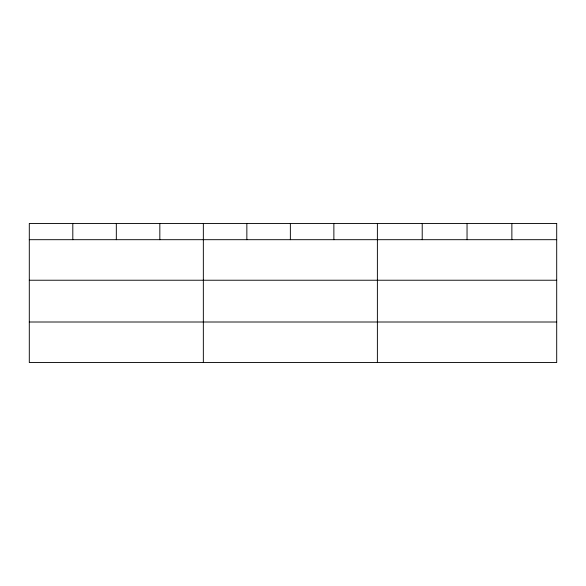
<?xml version="1.0" encoding="UTF-8"?>
<svg xmlns="http://www.w3.org/2000/svg" width="586" height="586" viewBox="0 0 586 586"><rect width="100%" height="100%" fill="white"/><g stroke="black" fill="none" stroke-linecap="round" stroke-linejoin="round"><path stroke-width="0.88" d="M29.3 239.689L556.7 239.689M29.3 280.233L556.7 280.233M29.3 322.007L556.7 322.007M511.871 223.449L511.871 239.689M467.042 223.449L467.042 239.689M422.213 223.449L422.213 239.689M377.384 223.449L377.384 362.551M333.874 223.449L333.874 239.689M290.363 223.449L290.363 239.689M246.853 223.449L246.853 239.689M203.342 223.449L203.342 362.551M159.832 223.449L159.832 239.689M116.321 223.449L116.321 239.689M72.811 223.449L72.811 239.689M556.7 223.449L29.3 223.449L29.3 362.551L556.7 362.551L556.7 223.449"/></g></svg>
